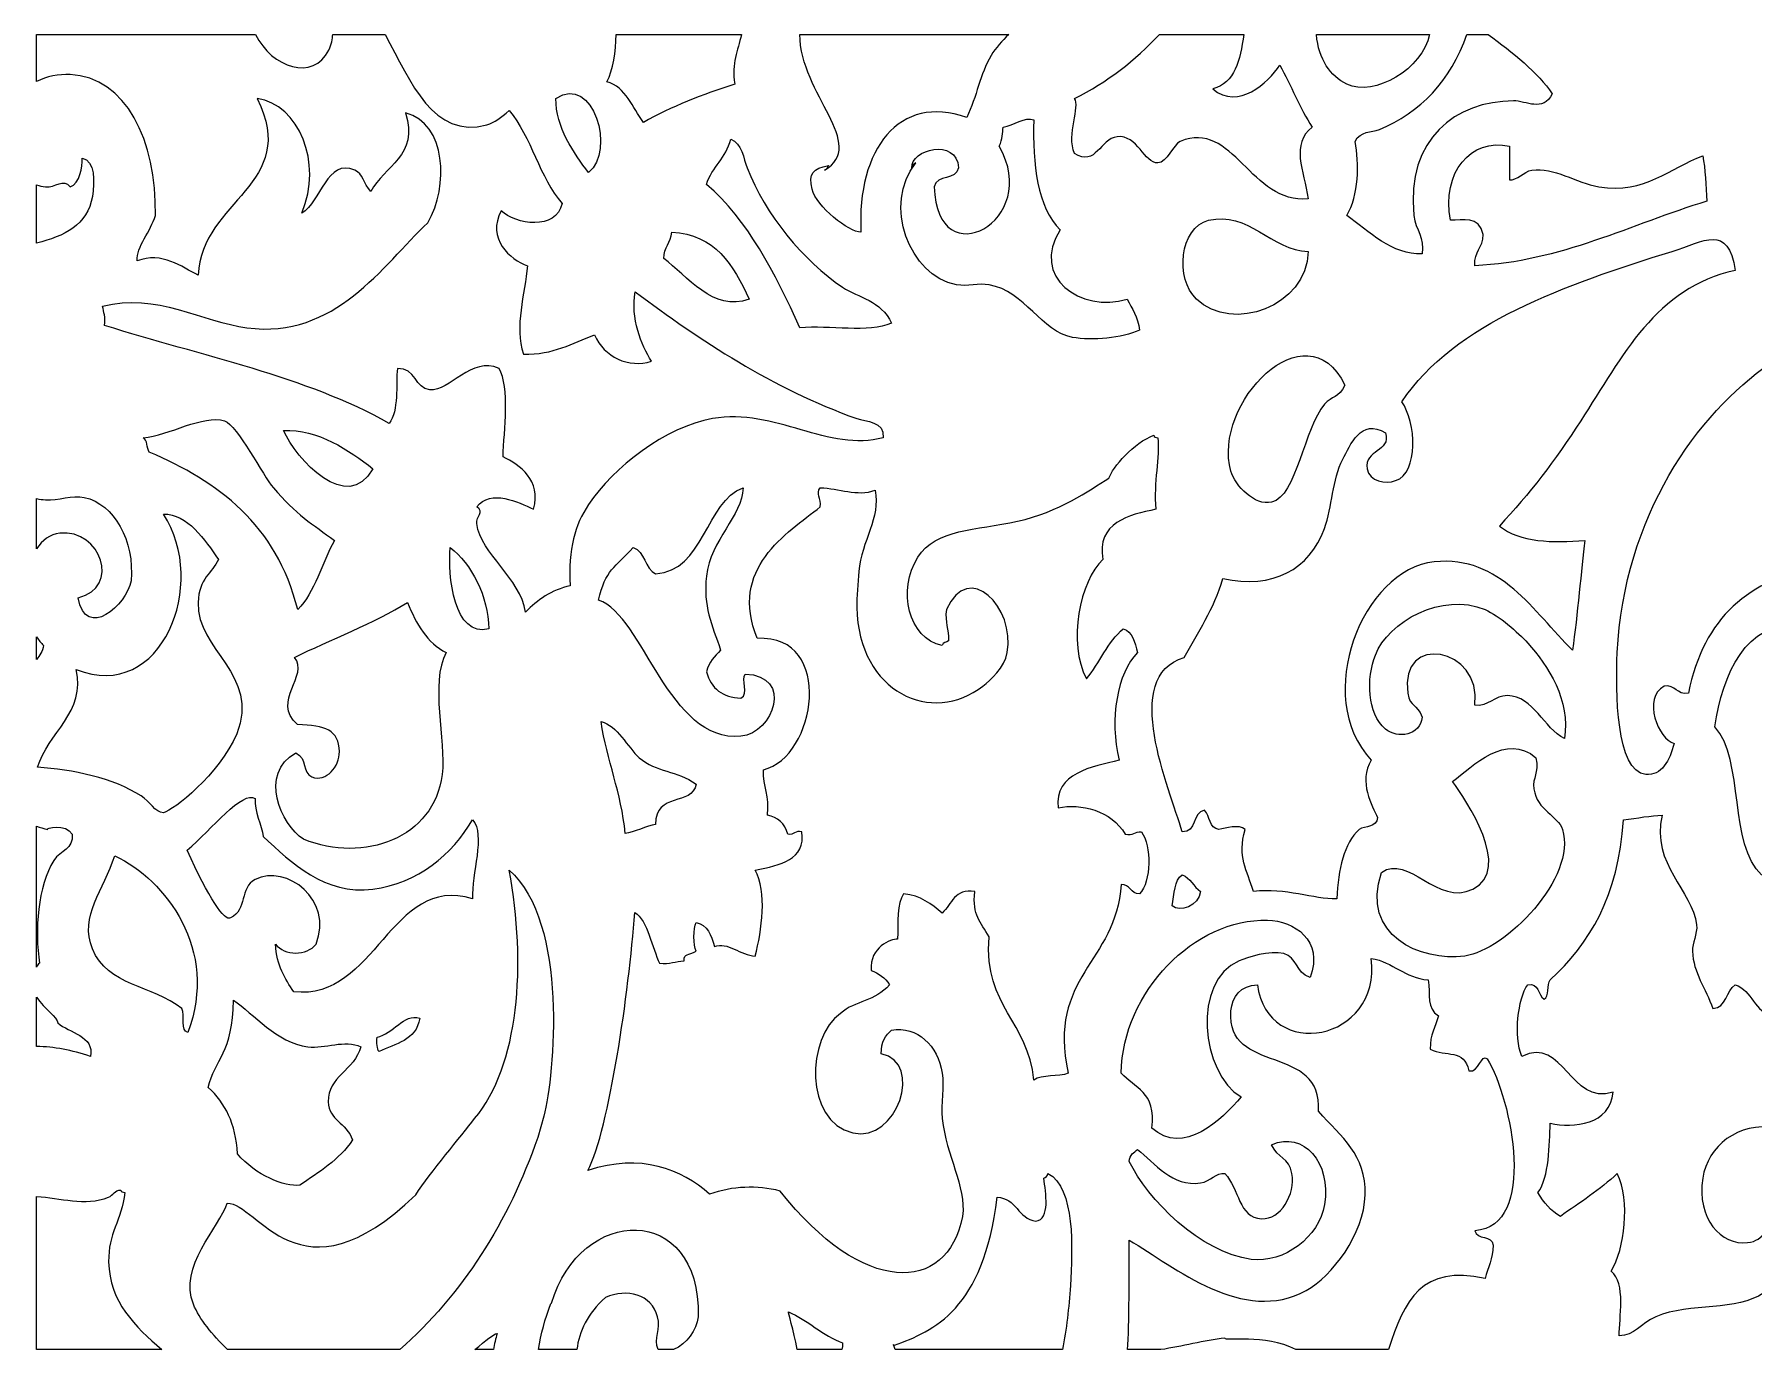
# Model space of a CAD drawing. Header units: millimetres. Extents: x -1202 to 1200, y -590 to 590.
# Drawn here: x -1202 to 340, y -590 to 590 of the extents above; entities that cross this region are included whole.
import ezdxf

# ---------------------------------------------------------------- set-up
doc = ezdxf.new("R2010")
doc.units = ezdxf.units.MM
doc.header["$MEASUREMENT"] = 0
doc.layers.add('Layer 1', color=7, linetype='Continuous')

msp = doc.modelspace()

# ---------------------------------------------------------------- linework, layer by layer
at = {"layer": 'Layer 1', "color": 250, "lineweight": 20}
for points, knots in [([(-1200.05, 547.7223), (-1190.9583, 552.2865), (-1180.4163, 554.3542), (-1170.0551, 553.9011), (-1120.0142, 551.7172), (-1092.2815, 494.8402), (-1093.4465, 427.4576), (-1097.4839, 413.3517), (-1110.7056, 399.5395), (-1109.862, 386.7417), (-1087.4169, 395.3184), (-1069.8742, 381.3351), (-1055.1409, 373.8812), (-1051.8164, 441.9158), (-963.4303, 454.8289), (-1002.2443, 532.47), (-964.7797, 527.043), (-942.9723, 475.1677), (-962.1152, 429.603), (-945.0475, 439.5931), (-939.4039, 479.169), (-914.6898, 468.1775), (-906.9521, 464.7351), (-907.1675, 456.7892), (-900.0987, 448.8887), (-888.4797, 472.1232), (-856.7596, 480.707), (-869.0894, 519.6135), (-832.361, 510.1711), (-829.9946, 453.612), (-849.0246, 421.0293), (-890.0283, 382.1725), (-931.8576, 316.2853), (-1011.365, 326.7361), (-1050.5056, 331.8775), (-1093.2345, 358.8053), (-1140.8702, 346.0218), (-1139.7673, 340.8906), (-1138.2488, 336.2443), (-1139.0469, 328.8775), (-1052.3282, 301.4646), (-958.0271, 282.9605), (-883.6824, 241.0125), (-875.0131, 252.3067), (-877.7821, 275.7749), (-876.3851, 290.3031), (-859.5939, 290.8437), (-860.616, 272.133), (-847.202, 271.0133), (-829.6844, 269.5523), (-809.9434, 301.4402), (-785.1837, 290.3031), (-775.0727, 273.03), (-780.8447, 235.0865), (-781.5358, 211.0076), (-766.519, 203.4809), (-746.9823, 190.4007), (-754.1753, 163.8594), (-768.0978, 170.8011), (-792.3517, 182.1054), (-805.2477, 166.0049), (-797.5333, 161.3131), (-806.2147, 157.7167), (-805.2477, 151.002), (-801.2475, 123.2023), (-766.1027, 102.727), (-761.4717, 71.7076), (-750.705, 82.6323), (-738.1159, 91.4155), (-721.3419, 95.2801), (-723.1653, 128.4308), (-717.0582, 149.8963), (-704.9265, 168.1462), (-682.7804, 201.4639), (-635.4428, 237.9953), (-593.66, 245.2963), (-537.8137, 255.0556), (-488.8697, 214.4055), (-440.4411, 228.152), (-438.9925, 243.0081), (-456.5456, 242.5889), (-464.1548, 245.2963), (-540.236, 272.3943), (-604.7973, 315.7102), (-662.974, 358.8823), (-667.3972, 335.5952), (-657.6156, 311.0537), (-648.3811, 296.7313), (-668.8286, 290.1076), (-691.023, 300.6171), (-699.4543, 320.3039), (-719.5623, 313.2124), (-736.3776, 302.2533), (-763.2962, 303.1595), (-771.6964, 327.622), (-761.9121, 357.4375), (-759.6475, 382.4549), (-775.3459, 387.6834), (-796.2779, 406.8708), (-783.3602, 431.7444), (-770.5848, 419.3972), (-733.6926, 413.5785), (-728.6391, 438.1736), (-748.6404, 461.1073), (-756.402, 498.4233), (-776.0629, 521.7549), (-783.6816, 515.3085), (-789.0952, 510.813), (-796.1278, 508.8974), (-844.4023, 495.7354), (-863.8308, 546.7499), (-887.4155, 589.9734), (-887.4155, 589.9734), (-934.4342, 589.9734), (-934.4342, 589.9734), (-934.392, 585.7684), (-935.4464, 581.0829), (-937.9535, 575.8608), (-951.5328, 547.5762), (-989.1104, 560.0554), (-1003.6714, 589.9734), (-1003.6714, 589.9734), (-1200.05, 589.9734), (-1200.05, 589.9734), (-1200.05, 589.9734), (-1200.05, 547.7223), (-1200.05, 547.7223)], [0, 0, 0, 0, 0.023809524, 0.023809524, 0.023809524, 0.047619048, 0.047619048, 0.047619048, 0.071428571, 0.071428571, 0.071428571, 0.095238095, 0.095238095, 0.095238095, 0.119047619, 0.119047619, 0.119047619, 0.142857143, 0.142857143, 0.142857143, 0.166666667, 0.166666667, 0.166666667, 0.19047619, 0.19047619, 0.19047619, 0.214285714, 0.214285714, 0.214285714, 0.238095238, 0.238095238, 0.238095238, 0.261904762, 0.261904762, 0.261904762, 0.285714286, 0.285714286, 0.285714286, 0.30952381, 0.30952381, 0.30952381, 0.333333333, 0.333333333, 0.333333333, 0.357142857, 0.357142857, 0.357142857, 0.380952381, 0.380952381, 0.380952381, 0.404761905, 0.404761905, 0.404761905, 0.428571429, 0.428571429, 0.428571429, 0.452380952, 0.452380952, 0.452380952, 0.476190476, 0.476190476, 0.476190476, 0.5, 0.5, 0.5, 0.523809524, 0.523809524, 0.523809524, 0.547619048, 0.547619048, 0.547619048, 0.571428571, 0.571428571, 0.571428571, 0.595238095, 0.595238095, 0.595238095, 0.619047619, 0.619047619, 0.619047619, 0.642857143, 0.642857143, 0.642857143, 0.666666667, 0.666666667, 0.666666667, 0.69047619, 0.69047619, 0.69047619, 0.714285714, 0.714285714, 0.714285714, 0.738095238, 0.738095238, 0.738095238, 0.761904762, 0.761904762, 0.761904762, 0.785714286, 0.785714286, 0.785714286, 0.80952381, 0.80952381, 0.80952381, 0.833333333, 0.833333333, 0.833333333, 0.857142857, 0.857142857, 0.857142857, 0.880952381, 0.880952381, 0.880952381, 0.904761905, 0.904761905, 0.904761905, 0.928571429, 0.928571429, 0.928571429, 0.952380952, 0.952380952, 0.952380952, 0.976190476, 0.976190476, 0.976190476, 1, 1, 1, 1]), ([(-680.186, 589.9734), (-680.5154, 574.3173), (-682.7108, 558.0846), (-688.51, 547.4729), (-671.3441, 542.6383), (-665.5317, 524.4653), (-655.6784, 511.0398), (-630.6333, 525.1903), (-602.7266, 535.9792), (-573.5969, 545.3275), (-576.872, 564.7804), (-571.1135, 574.8677), (-567.6199, 589.9734), (-567.6199, 589.9734), (-680.186, 589.9734), (-680.186, 589.9734)], [0, 0, 0, 0, 0.2, 0.2, 0.2, 0.4, 0.4, 0.4, 0.6, 0.6, 0.6, 0.8, 0.8, 0.8, 1, 1, 1, 1]), ([(-489.6909, 472.4643), (-503.186, 469.2204), (-507.6774, 465.6311), (-504.2821, 451.0342), (-500.7068, 435.6586), (-470.998, 412.3444), (-460.5062, 412.4587), (-464.3134, 486.5115), (-426.1, 537.2246), (-365.6553, 515.3267), (-356.4536, 534.7754), (-353.5788, 554.1381), (-343.7678, 571.0455), (-339.5609, 578.2953), (-333.5858, 583.981), (-327.9482, 589.9734), (-327.9482, 589.9734), (-515.3422, 589.9734), (-515.3422, 589.9734), (-514.9871, 536.0964), (-453.7286, 490.8666), (-493.3379, 468.1775), (-491.293, 468.631), (-490.4984, 470.5568), (-489.6909, 472.4643)], [0, 0, 0, 0, 0.125, 0.125, 0.125, 0.25, 0.25, 0.25, 0.375, 0.375, 0.375, 0.5, 0.5, 0.5, 0.625, 0.625, 0.625, 0.75, 0.75, 0.75, 0.875, 0.875, 0.875, 1, 1, 1, 1]), ([(-268.9826, 483.1804), (-249.476, 470.7866), (-245.9515, 496.5462), (-230.677, 498.1824), (-212.8035, 500.0938), (-205.7553, 474.062), (-194.1967, 474.6067), (-186.0549, 474.9894), (-180.2983, 491.2519), (-174.1316, 493.8955), (-126.6889, 514.2413), (-110.5536, 437.0712), (-59.2183, 442.4605), (-63.3953, 468.0418), (-75.2288, 491.5617), (-55.5697, 506.753), (-66.8775, 523.4711), (-74.6187, 544.3787), (-84.7545, 562.4748), (-95.4524, 546.4087), (-121.6209, 521.7376), (-144.9485, 541.0437), (-124.6037, 546.8348), (-120.4546, 566.1097), (-117.0223, 589.9734), (-117.0223, 589.9734), (-192.6727, 589.9734), (-192.6727, 589.9734), (-214.5821, 566.6613), (-239.563, 546.958), (-268.9826, 532.47), (-263.4131, 525.5183), (-276.2928, 500.1284), (-268.9826, 483.1804)], [0, 0, 0, 0, 0.090909091, 0.090909091, 0.090909091, 0.181818182, 0.181818182, 0.181818182, 0.272727273, 0.272727273, 0.272727273, 0.363636364, 0.363636364, 0.363636364, 0.454545455, 0.454545455, 0.454545455, 0.545454545, 0.545454545, 0.545454545, 0.636363636, 0.636363636, 0.636363636, 0.727272727, 0.727272727, 0.727272727, 0.818181818, 0.818181818, 0.818181818, 0.909090909, 0.909090909, 0.909090909, 1, 1, 1, 1]), ([(-51.8996, 589.9734), (-49.8198, 567.1946), (-39.3799, 552.5284), (-24.5623, 545.3275), (-0.0773, 533.4293), (43.7814, 559.165), (49.4678, 589.9734), (49.4678, 589.9734), (-51.8996, 589.9734), (-51.8996, 589.9734)], [0, 0, 0, 0, 0.333333333, 0.333333333, 0.333333333, 0.666666667, 0.666666667, 0.666666667, 1, 1, 1, 1]), ([(-24.5623, 427.4576), (-5.2927, 413.4286), (16.5535, 391.795), (42.9255, 393.1699), (45.553, 407.7294), (37.0441, 414.0118), (35.6308, 427.4576), (28.393, 496.3335), (73.1237, 530.1262), (125.007, 530.3286), (135.7565, 530.3701), (151.5127, 519.8504), (159.6648, 536.7568), (147.0578, 555.3776), (124.0901, 573.9114), (102.1364, 589.9734), (102.1364, 589.9734), (83.1999, 589.9734), (83.1999, 589.9734), (68.4864, 548.05), (41.2655, 520.0045), (4.6216, 504.6106), (-2.5421, 501.6005), (-12.2892, 503.91), (-17.2659, 493.8955), (-13.2579, 474.3587), (-13.7439, 445.5476), (-24.5623, 427.4576)], [0, 0, 0, 0, 0.111111111, 0.111111111, 0.111111111, 0.222222222, 0.222222222, 0.222222222, 0.333333333, 0.333333333, 0.333333333, 0.444444444, 0.444444444, 0.444444444, 0.555555556, 0.555555556, 0.555555556, 0.666666667, 0.666666667, 0.666666667, 0.777777778, 0.777777778, 0.777777778, 0.888888889, 0.888888889, 0.888888889, 1, 1, 1, 1]), ([(-734.1113, 532.47), (-734.7465, 506.7104), (-717.6561, 483.232), (-704.9265, 466.0361), (-680.3485, 485.3805), (-700.5816, 554.7172), (-734.1113, 532.47)], [0, 0, 0, 0, 0.5, 0.5, 0.5, 1, 1, 1, 1]), ([(-414.905, 470.3199), (-414.519, 472.7265), (-412.8808, 473.6581), (-411.2564, 474.6067), (-441.2296, 437.6958), (-417.2775, 373.0156), (-374.776, 365.3106), (-364.7841, 363.4972), (-354.9144, 366.9599), (-345.592, 365.3106), (-313.3807, 359.6043), (-298.1838, 322.9828), (-270.8069, 318.1624), (-252.8006, 314.9914), (-226.2631, 317.2066), (-210.6129, 324.5907), (-211.8753, 336.6806), (-217.3578, 343.8136), (-221.5571, 352.4501), (-263.6966, 339.6382), (-308.6695, 372.6561), (-281.751, 414.6011), (-302.1082, 434.2453), (-306.6358, 474.0518), (-305.463, 513.1812), (-313.0541, 517.0004), (-323.663, 508.0116), (-332.8234, 506.753), (-333.7765, 501.4121), (-333.0286, 496.2394), (-336.4721, 489.6086), (-297.56, 422.4904), (-392.5824, 371.5575), (-394.8402, 453.1756), (-392.5306, 464.7492), (-375.1568, 458.6238), (-372.9526, 470.3199), (-374.7018, 497.6275), (-416.2631, 486.4619), (-414.905, 470.3199)], [0, 0, 0, 0, 0.076923077, 0.076923077, 0.076923077, 0.153846154, 0.153846154, 0.153846154, 0.230769231, 0.230769231, 0.230769231, 0.307692308, 0.307692308, 0.307692308, 0.384615385, 0.384615385, 0.384615385, 0.461538462, 0.461538462, 0.461538462, 0.538461538, 0.538461538, 0.538461538, 0.615384615, 0.615384615, 0.615384615, 0.692307692, 0.692307692, 0.692307692, 0.769230769, 0.769230769, 0.769230769, 0.846153846, 0.846153846, 0.846153846, 0.923076923, 0.923076923, 0.923076923, 1, 1, 1, 1]), ([(-599.133, 455.321), (-561.8357, 423.4147), (-537.6516, 376.1097), (-515.2272, 326.7361), (-488.7776, 329.2329), (-453.6269, 321.5107), (-433.1457, 331.0189), (-442.4137, 351.1004), (-462.9267, 353.7582), (-476.9216, 363.1652), (-512.0242, 386.766), (-546.5527, 428.3162), (-562.6518, 470.3199), (-565.6997, 478.2719), (-567.3665, 492.2978), (-577.2438, 496.0369), (-581.4474, 478.8309), (-593.9825, 471.4113), (-599.133, 455.321)], [0, 0, 0, 0, 0.166666667, 0.166666667, 0.166666667, 0.333333333, 0.333333333, 0.333333333, 0.5, 0.5, 0.5, 0.666666667, 0.666666667, 0.666666667, 0.833333333, 0.833333333, 0.833333333, 1, 1, 1, 1]), ([(68.4634, 423.1748), (78.9725, 423.0767), (94.3357, 427.6945), (97.6466, 410.3142), (97.8361, 397.9489), (89.2565, 395.8834), (90.3519, 382.4549), (166.0711, 385.6604), (231.2072, 419.8255), (298.2899, 440.3181), (297.3042, 454.1628), (297.3162, 469.1758), (294.6447, 481.0349), (265.6125, 470.3887), (242.9011, 446.3738), (201.6174, 453.1756), (180.758, 456.615), (161.1074, 471.3698), (141.4243, 468.1775), (134.1002, 466.9919), (127.9732, 458.4071), (121.3611, 459.6038), (121.3611, 469.6081), (121.3611, 479.6084), (121.3611, 489.6086), (86.5343, 497.3591), (60.251, 465.9449), (68.4634, 423.1748)], [0, 0, 0, 0, 0.111111111, 0.111111111, 0.111111111, 0.222222222, 0.222222222, 0.222222222, 0.333333333, 0.333333333, 0.333333333, 0.444444444, 0.444444444, 0.444444444, 0.555555556, 0.555555556, 0.555555556, 0.666666667, 0.666666667, 0.666666667, 0.777777778, 0.777777778, 0.777777778, 0.888888889, 0.888888889, 0.888888889, 1, 1, 1, 1]), ([(-1200.05, 402.7843), (-1175.3184, 408.781), (-1154.5346, 418.7365), (-1149.9902, 444.6049), (-1147.7178, 457.5424), (-1147.7548, 477.0095), (-1159.11, 478.8936), (-1159.3824, 471.2262), (-1160.6319, 456.0815), (-1170.0551, 453.1756), (-1175.9744, 461.3625), (-1183.1804, 452.1914), (-1191.9435, 453.1756), (-1194.8105, 453.4977), (-1197.512, 454.1506), (-1200.05, 455.081), (-1200.05, 455.081), (-1200.05, 402.7843), (-1200.05, 402.7843)], [0, 0, 0, 0, 0.166666667, 0.166666667, 0.166666667, 0.333333333, 0.333333333, 0.333333333, 0.5, 0.5, 0.5, 0.666666667, 0.666666667, 0.666666667, 0.833333333, 0.833333333, 0.833333333, 1, 1, 1, 1]), ([(132.3044, -326.9048), (170.7202, -308.6375), (175.1652, -371.5074), (214.3859, -359.051), (211.5421, -388.2378), (179.0034, -391.7226), (157.8423, -386.9104), (157.0615, -406.1546), (157.1917, -435.0214), (146.8964, -449.0594), (151.8712, -458.2183), (158.5368, -465.3877), (166.9622, -470.4906), (184.3298, -458.0361), (202.6497, -446.7004), (218.0345, -431.9161), (229.9603, -456.9639), (224.6251, -499.4657), (212.5633, -519.7821), (226.1901, -530.4193), (219.5011, -561.8264), (219.8572, -577.6444), (233.3659, -577.7892), (238.757, -566.3745), (252.6898, -560.5011), (283.4223, -547.5474), (325.9624, -555.947), (349.3659, -539.0699), (364.0698, -528.4642), (384.57, -492.5545), (363.957, -468.3492), (352.1381, -478.6907), (350.9273, -492.4027), (334.7713, -494.0652), (311.3972, -496.4698), (289.0874, -472.8892), (294.6447, -436.2029), (298.9845, -407.5306), (326.5743, -385.2974), (360.3083, -391.1972), (393.1676, -396.9441), (416.5287, -441.7361), (420.5014, -485.4925), (424.3638, -528.0339), (407.7889, -526.3997), (402.2609, -560.5011), (429.4516, -558.5855), (449.0874, -565.1969), (469.7504, -575.503), (467.2539, -517.6792), (526.0424, -506.6311), (529.9434, -459.7755), (531.6144, -439.7132), (521.9664, -428.5293), (520.8228, -414.7718), (548.9735, -420.0094), (564.4461, -446.5657), (560.9527, -479.0642), (558.2002, -504.6698), (533.4845, -518.9408), (531.7686, -541.2133), (563.2587, -536.7118), (583.0996, -500.134), (612.025, -485.4925), (616.0296, -490.074), (614.8447, -500.7516), (622.9709, -500.4954), (635.5732, -478.5215), (662.6485, -461.7134), (652.1541, -425.4868), (663.9342, -430.8541), (670.5137, -439.3578), (674.0433, -449.0594), (692.1907, -498.9419), (654.6104, -555.2647), (612.09, -590.0266), (612.09, -590.0266), (758.9107, -590.0266), (758.9107, -590.0266), (760.0636, -581.9713), (761.1922, -574.1408), (761.5961, -566.9293), (748.0494, -558.7322), (726.822, -540.9673), (739.7068, -515.4953), (751.2318, -527.0062), (784.6048, -533.0213), (792.6052, -513.3519), (777.4764, -482.5523), (763.9625, -449.8532), (745.179, -423.3435), (669.9139, -477.7531), (638.1618, -317.3196), (586.4897, -296.9018), (566.5902, -293.7714), (545.666, -300.0376), (550.0093, -318.3331), (595.5063, -321.6885), (581.3269, -385.0099), (542.7121, -378.3387), (519.5998, -374.3445), (504.2186, -331.3677), (517.1741, -299.0443), (526.4903, -275.8059), (549.0889, -276.0783), (562.7752, -258.3254), (559.6463, -243.4298), (544.8673, -242.2199), (550.0093, -217.6074), (539.9182, -210.8877), (531.4929, -202.2168), (520.8228, -196.1764), (527.5978, -175.7607), (544.7724, -173.3368), (564.6013, -172.6028), (562.49, -150.7413), (563.7577, -117.0075), (568.2499, -91.166), (585.5935, -107.9337), (612.785, -113.1307), (622.9709, -138.3131), (637.3277, -133.0371), (637.7706, -111.4115), (653.9766, -108.3103), (664.2014, -118.4443), (660.1373, -145.362), (675.866, -149.0283), (688.2165, -111.8956), (692.4883, -69.9615), (703.2265, -35.4452), (738.4306, 77.6893), (807.6686, 156.7995), (871.0382, 236.7256), (806.2114, 261.9971), (772.293, 323.5863), (706.8751, 348.1663), (725.9877, 402.6154), (648.0453, 461.1631), (644.8568, 391.0285), (673.8674, 377.6304), (657.9192, 357.1794), (648.5054, 335.3057), (667.8414, 311.3049), (689.2109, 302.2807), (706.8751, 277.4425), (777.0576, 178.7601), (712.442, -48.0738), (606.5528, -35.4452), (591.3559, -33.6338), (573.1722, -14.9212), (562.7752, -16.1585), (551.7759, -17.4666), (545.4041, -39.2996), (533.5923, -44.0179), (476.8494, -66.6782), (459.7661, 5.4722), (429.6213, 33.1331), (417.3155, 44.4233), (397.5435, 56.6703), (380.3715, 58.8501), (334.0551, 64.7316), (312.3323, 15.5908), (305.5872, -31.1583), (332.1705, -60.6468), (318.1007, -137.898), (347.5398, -164.0302), (369.791, -171.2177), (391.3089, -154.4682), (384.0202, -127.5971), (374.8736, -119.5083), (373.3534, -135.6098), (362.1317, -131.884), (328.9104, -57.1852), (436.2593, -74.6413), (424.1501, -146.8868), (418.9718, -177.7786), (390.4179, -185.7802), (374.9003, -209.0359), (373.8076, -220.323), (388.4376, -213.1324), (387.6688, -224.0358), (385.6411, -237.3692), (371.1802, -236.0985), (363.957, -243.3255), (362.6626, -259.6639), (364.9609, -280.2243), (358.4858, -290.4717), (340.9785, -288.1804), (339.1205, -267.5046), (323.8279, -262.6123), (315.5896, -267.9339), (315.9904, -283.4056), (303.7647, -284.0434), (297.3283, -265.8481), (286.1601, -251.8901), (285.524, -232.6095), (285.2871, -225.4543), (290.0458, -216.8826), (289.1701, -209.0359), (285.6525, -177.4819), (248.2302, -155.5252), (258.1635, -110.4538), (248.6904, -110.886), (235.7882, -113.1328), (223.5058, -114.7407), (219.3763, -183.4656), (192.8353, -225.8602), (157.8423, -258.3254), (154.5375, -262.3045), (157.5363, -273.6818), (152.3675, -275.4717), (146.5128, -272.3493), (148.1131, -260.4688), (137.7756, -262.6123), (128.6143, -275.0334), (125.2621, -308.6953), (132.3044, -326.9048)], [0, 0, 0, 0, 0.013888889, 0.013888889, 0.013888889, 0.027777778, 0.027777778, 0.027777778, 0.041666667, 0.041666667, 0.041666667, 0.055555556, 0.055555556, 0.055555556, 0.069444444, 0.069444444, 0.069444444, 0.083333333, 0.083333333, 0.083333333, 0.097222222, 0.097222222, 0.097222222, 0.111111111, 0.111111111, 0.111111111, 0.125, 0.125, 0.125, 0.138888889, 0.138888889, 0.138888889, 0.152777778, 0.152777778, 0.152777778, 0.166666667, 0.166666667, 0.166666667, 0.180555556, 0.180555556, 0.180555556, 0.194444444, 0.194444444, 0.194444444, 0.208333333, 0.208333333, 0.208333333, 0.222222222, 0.222222222, 0.222222222, 0.236111111, 0.236111111, 0.236111111, 0.25, 0.25, 0.25, 0.263888889, 0.263888889, 0.263888889, 0.277777778, 0.277777778, 0.277777778, 0.291666667, 0.291666667, 0.291666667, 0.305555556, 0.305555556, 0.305555556, 0.319444444, 0.319444444, 0.319444444, 0.333333333, 0.333333333, 0.333333333, 0.347222222, 0.347222222, 0.347222222, 0.361111111, 0.361111111, 0.361111111, 0.375, 0.375, 0.375, 0.388888889, 0.388888889, 0.388888889, 0.402777778, 0.402777778, 0.402777778, 0.416666667, 0.416666667, 0.416666667, 0.430555556, 0.430555556, 0.430555556, 0.444444444, 0.444444444, 0.444444444, 0.458333333, 0.458333333, 0.458333333, 0.472222222, 0.472222222, 0.472222222, 0.486111111, 0.486111111, 0.486111111, 0.5, 0.5, 0.5, 0.513888889, 0.513888889, 0.513888889, 0.527777778, 0.527777778, 0.527777778, 0.541666667, 0.541666667, 0.541666667, 0.555555556, 0.555555556, 0.555555556, 0.569444444, 0.569444444, 0.569444444, 0.583333333, 0.583333333, 0.583333333, 0.597222222, 0.597222222, 0.597222222, 0.611111111, 0.611111111, 0.611111111, 0.625, 0.625, 0.625, 0.638888889, 0.638888889, 0.638888889, 0.652777778, 0.652777778, 0.652777778, 0.666666667, 0.666666667, 0.666666667, 0.680555556, 0.680555556, 0.680555556, 0.694444444, 0.694444444, 0.694444444, 0.708333333, 0.708333333, 0.708333333, 0.722222222, 0.722222222, 0.722222222, 0.736111111, 0.736111111, 0.736111111, 0.75, 0.75, 0.75, 0.763888889, 0.763888889, 0.763888889, 0.777777778, 0.777777778, 0.777777778, 0.791666667, 0.791666667, 0.791666667, 0.805555556, 0.805555556, 0.805555556, 0.819444444, 0.819444444, 0.819444444, 0.833333333, 0.833333333, 0.833333333, 0.847222222, 0.847222222, 0.847222222, 0.861111111, 0.861111111, 0.861111111, 0.875, 0.875, 0.875, 0.888888889, 0.888888889, 0.888888889, 0.902777778, 0.902777778, 0.902777778, 0.916666667, 0.916666667, 0.916666667, 0.930555556, 0.930555556, 0.930555556, 0.944444444, 0.944444444, 0.944444444, 0.958333333, 0.958333333, 0.958333333, 0.972222222, 0.972222222, 0.972222222, 0.986111111, 0.986111111, 0.986111111, 1, 1, 1, 1]), ([(-148.5954, 423.1748), (-174.8813, 416.5258), (-178.7334, 370.5461), (-159.5405, 352.4501), (-127.0543, 321.8245), (-60.8144, 345.5682), (-59.2183, 395.3115), (-91.9951, 395.9117), (-113.4818, 432.0513), (-148.5954, 423.1748)], [0, 0, 0, 0, 0.333333333, 0.333333333, 0.333333333, 0.666666667, 0.666666667, 0.666666667, 1, 1, 1, 1]), ([(-170.4847, 30.9876), (-227.8521, 13.9415), (-183.7832, -86.461), (-172.3091, -125.4557), (-159.0933, -126.6939), (-163.3521, -107.4032), (-152.2441, -106.1669), (-147.358, -111.1402), (-147.9742, -122.5803), (-139.4756, -123.3122), (-132.9427, -122.1348), (-121.627, -118.5201), (-115.7638, -123.3122), (-123.285, -148.2172), (-113.8369, -159.7787), (-108.4682, -179.033), (-79.4625, -175.2889), (-54.3305, -186.41), (-33.6821, -185.4614), (-32.1172, -158.7248), (-27.1648, -135.9703), (-13.6172, -123.3122), (-8.0245, -119.883), (2.3164, -122.0325), (2.7973, -112.5971), (-1.2425, -102.522), (-14.9435, -80.3841), (-2.6729, -61.1632), (-55.9825, -4.3124), (-10.5641, 110.0381), (53.8715, 116.7113), (113.5742, 122.8954), (142.7547, 71.7703), (177.9055, 37.4199), (182.2125, 68.3209), (185.8111, 110.6628), (188.8479, 136.0001), (160.1337, 133.6451), (130.7368, 133.9842), (112.2411, 148.8576), (139.2604, 177.8427), (162.2269, 207.5409), (185.2028, 243.1538), (222.7396, 301.3422), (252.7191, 362.8897), (323.8279, 378.1681), (317.7595, 420.6629), (295.672, 404.1746), (267.2842, 395.3115), (171.7328, 365.4919), (72.1026, 331.3156), (24.6849, 260.2982), (37.7835, 242.2295), (39.9266, 196.7732), (19.2136, 189.5775), (9.8947, 186.3406), (-4.3431, 188.5164), (-6.3217, 200.2925), (-9.2413, 217.6667), (15.2737, 215.0818), (10.0937, 232.4388), (-11.961, 245.9968), (-21.6531, 221.4898), (-28.2092, 208.8662), (-37.9177, 190.1769), (-37.4256, 166.3462), (-44.6265, 146.7151), (-58.1188, 109.9266), (-90.9367, 92.0361), (-135.8287, 101.7124), (-143.8722, 74.017), (-158.1849, 53.6845), (-170.4847, 30.9876)], [0, 0, 0, 0, 0.041666667, 0.041666667, 0.041666667, 0.083333333, 0.083333333, 0.083333333, 0.125, 0.125, 0.125, 0.166666667, 0.166666667, 0.166666667, 0.208333333, 0.208333333, 0.208333333, 0.25, 0.25, 0.25, 0.291666667, 0.291666667, 0.291666667, 0.333333333, 0.333333333, 0.333333333, 0.375, 0.375, 0.375, 0.416666667, 0.416666667, 0.416666667, 0.458333333, 0.458333333, 0.458333333, 0.5, 0.5, 0.5, 0.541666667, 0.541666667, 0.541666667, 0.583333333, 0.583333333, 0.583333333, 0.625, 0.625, 0.625, 0.666666667, 0.666666667, 0.666666667, 0.708333333, 0.708333333, 0.708333333, 0.75, 0.75, 0.75, 0.791666667, 0.791666667, 0.791666667, 0.833333333, 0.833333333, 0.833333333, 0.875, 0.875, 0.875, 0.916666667, 0.916666667, 0.916666667, 0.958333333, 0.958333333, 0.958333333, 1, 1, 1, 1]), ([(-637.4376, 388.8831), (-616.7481, 373.4863), (-592.8035, 340.4512), (-560.8275, 352.4501), (-574.9818, 382.9702), (-591.4972, 410.7152), (-630.1404, 412.4587), (-631.147, 402.9261), (-637.1007, 399.2043), (-637.4376, 388.8831)], [0, 0, 0, 0, 0.333333333, 0.333333333, 0.333333333, 0.666666667, 0.666666667, 0.666666667, 1, 1, 1, 1]), ([(-128.5314, 198.1512), (-124.6897, 184.8401), (-107.3134, 166.8037), (-92.0501, 170.2877), (-69.7085, 175.3947), (-62.8403, 236.8684), (-44.6265, 258.1568), (-37.7333, 266.21), (-32.1826, 263.1858), (-26.3867, 275.3001), (-61.203, 346.52), (-145.8233, 258.0444), (-128.5314, 198.1512)], [0, 0, 0, 0, 0.25, 0.25, 0.25, 0.5, 0.5, 0.5, 0.75, 0.75, 0.75, 1, 1, 1, 1]), ([(218.0345, 35.2745), (216.3395, 0.2639), (216.9685, -71.3882), (243.569, -74.0207), (257.9559, -75.4452), (264.9325, -61.4497), (269.1068, -46.1613), (254.9337, -42.6379), (240.1281, -5.5213), (259.987, 5.2737), (270.5443, 6.9615), (271.3156, -2.8454), (281.8755, -1.1565), (295.161, 66.8142), (336.986, 101.2517), (398.6122, 112.4275), (400.515, 138.2325), (384.1985, 142.6378), (374.9003, 155.2888), (376.7616, 170.2462), (389.1923, 172.7854), (400.4382, 176.72), (398.1226, 196.0856), (393.9096, 218.5912), (404.0868, 232.4388), (422.7187, 232.1837), (434.161, 223.4854), (446.0385, 215.2945), (454.6628, 223.0206), (452.5879, 243.3148), (471.5738, 238.867), (474.1626, 223.3346), (470.8576, 200.8788), (487.991, 202.4339), (496.0276, 238.1421), (477.0718, 277.7836), (451.5106, 288.1576), (440.4458, 281.3902), (438.4474, 271.8749), (427.7987, 266.7264), (399.4317, 253.0184), (372.9881, 277.8819), (354.8371, 294.5899), (290.0491, 249.8787), (223.9694, 157.8849), (218.0345, 35.2745)], [0, 0, 0, 0, 0.066666667, 0.066666667, 0.066666667, 0.133333333, 0.133333333, 0.133333333, 0.2, 0.2, 0.2, 0.266666667, 0.266666667, 0.266666667, 0.333333333, 0.333333333, 0.333333333, 0.4, 0.4, 0.4, 0.466666667, 0.466666667, 0.466666667, 0.533333333, 0.533333333, 0.533333333, 0.6, 0.6, 0.6, 0.666666667, 0.666666667, 0.666666667, 0.733333333, 0.733333333, 0.733333333, 0.8, 0.8, 0.8, 0.866666667, 0.866666667, 0.866666667, 0.933333333, 0.933333333, 0.933333333, 1, 1, 1, 1]), ([(-1098.9179, 215.2945), (-1037.2054, 188.5063), (-984.9843, 150.5626), (-965.7638, 73.849), (-950.5885, 89.5981), (-943.8841, 115.2949), (-932.9304, 136.0001), (-951.8802, 149.9135), (-967.6228, 159.6141), (-987.6513, 183.1482), (-996.4258, 193.4552), (-1020.3694, 239.6142), (-1031.4283, 243.1538), (-1050.8839, 249.3836), (-1081.0141, 229.9207), (-1104.389, 228.152), (-1100.4604, 226.3416), (-1101.447, 218.7521), (-1098.9179, 215.2945)], [0, 0, 0, 0, 0.166666667, 0.166666667, 0.166666667, 0.333333333, 0.333333333, 0.333333333, 0.5, 0.5, 0.5, 0.666666667, 0.666666667, 0.666666667, 0.833333333, 0.833333333, 0.833333333, 1, 1, 1, 1]), ([(-898.2742, 200.2925), (-919.5414, 216.7423), (-947.9507, 236.2163), (-978.5315, 234.5802), (-967.1478, 208.9118), (-921.2374, 158.4913), (-898.2742, 200.2925)], [0, 0, 0, 0, 0.5, 0.5, 0.5, 1, 1, 1, 1]), ([(-369.3039, -470.4906), (-366.0904, -442.8752), (-383.9777, -416.7846), (-387.5445, -382.6256), (-388.8716, -369.9129), (-385.821, -353.4054), (-387.5445, -341.9056), (-391.2182, -317.3946), (-410.0345, -299.4786), (-433.1457, -303.3312), (-438.1817, -308.1293), (-442.699, -313.537), (-442.2655, -324.7613), (-403.6282, -331.9409), (-428.207, -405.297), (-467.8017, -395.483), (-511.6295, -385.1963), (-509.5724, -309.8779), (-478.7458, -288.3282), (-465.7119, -276.5632), (-447.48, -278.0637), (-434.97, -262.6123), (-438.6945, -256.2731), (-444.6129, -252.5118), (-451.3854, -249.7537), (-452.7659, -228.9565), (-433.6739, -221.2717), (-427.6736, -221.8943), (-426.9342, -207.0453), (-428.5913, -189.3837), (-422.2006, -181.1745), (-406.8925, -182.4775), (-397.1814, -190.3545), (-387.5445, -198.3198), (-379.1398, -190.3354), (-376.1591, -175.9774), (-358.3596, -179.033), (-360.6976, -201.2307), (-353.0246, -205.7028), (-345.592, -219.751), (-350.0395, -283.5553), (-310.0071, -295.0967), (-305.463, -348.3359), (-298.0605, -342.746), (-283.2255, -345.8887), (-274.4538, -341.9056), (-293.7114, -254.566), (-231.7507, -243.7417), (-227.0301, -172.6028), (-218.8703, -172.3041), (-218.6065, -181.2787), (-210.6129, -181.1745), (-199.7437, -170.1961), (-200.01, -138.0378), (-208.7894, -125.4557), (-214.6622, -124.9829), (-216.5073, -129.2454), (-223.3815, -127.5971), (-235.7958, -106.5314), (-263.5949, -99.4066), (-283.5738, -104.0245), (-287.1706, -72.5222), (-252.9481, -67.24), (-228.8526, -61.1632), (-237.9778, -24.402), (-230.3272, 17.3495), (-212.4372, 35.2745), (-214.6416, 44.8324), (-217.0622, 54.131), (-225.2058, 56.7057), (-238.9636, 45.0096), (-246.6005, 26.1258), (-258.0375, 11.7019), (-275.6508, 43.9453), (-263.6905, 100.1279), (-243.4463, 118.8557), (-249.4579, 151.6824), (-219.9112, 159.2304), (-196.021, 163.8594), (-198.2494, 188.3148), (-192.0948, 210.5439), (-194.1967, 228.152), (-195.6124, 228.6328), (-197.7952, 228.2107), (-197.8453, 230.2973), (-215.2681, 223.861), (-235.0642, 201.3809), (-237.9734, 191.7189), (-256.208, 180.8712), (-282.4414, 161.4416), (-320.055, 153.1444), (-357.5237, 144.8775), (-393.4914, 146.4995), (-409.4338, 120.9981), (-427.9322, 91.4043), (-418.1322, 47.9224), (-387.5445, 41.7027), (-387.0679, 44.7169), (-383.5443, 44.1479), (-382.0733, 45.9896), (-381.6458, 56.4921), (-385.2867, 62.2166), (-383.8959, 73.849), (-363.8534, 119.0724), (-321.8095, 75.5408), (-329.1748, 35.2745), (-331.6049, 21.9918), (-344.1899, 10.659), (-351.064, 5.2737), (-396.2413, -30.1226), (-462.9043, -0.9774), (-464.1548, 75.9944), (-464.2971, 84.7919), (-463.175, 98.0948), (-462.3305, 108.1407), (-459.9719, 136.1742), (-442.7403, 155.945), (-447.7367, 181.0038), (-464.092, 175.0737), (-480.2799, 182.884), (-496.9866, 183.1482), (-501.4728, 177.9097), (-495.6388, 173.8557), (-496.9866, 166.0049), (-527.3934, 142.4253), (-579.1336, 110.4917), (-553.532, 48.135), (-483.2235, 51.4762), (-500.8731, -58.7828), (-548.0589, -69.7348), (-548.6768, -85.4618), (-542.1405, -92.785), (-544.412, -110.4538), (-535.1371, -112.4159), (-528.8212, -117.8519), (-526.1714, -127.5971), (-520.4148, -128.6471), (-519.7307, -123.7354), (-513.4029, -125.4557), (-510.3075, -150.4113), (-532.3837, -155.4949), (-555.3562, -159.7433), (-544.5248, -179.2193), (-549.4007, -213.912), (-555.3562, -236.8953), (-568.4548, -236.2058), (-580.3064, -223.8464), (-591.8366, -228.3227), (-594.6338, -218.0368), (-598.4125, -208.9053), (-608.2529, -206.8924), (-611.1044, -211.807), (-611.1044, -227.6928), (-608.2529, -232.6095), (-615.4373, -236.4366), (-619.1653, -234.1353), (-619.1971, -241.1821), (-626.9667, -241.339), (-631.9544, -244.7664), (-641.0847, -243.3255), (-647.8166, -230.5177), (-651.6557, -204.656), (-663.4341, -197.7781), (-668.639, -269.4667), (-686.2515, -391.7712), (-705.4737, -429.3728), (-658.4567, -413.5771), (-620.9921, -428.0313), (-596.3685, -450.5316), (-575.2462, -443.3298), (-554.1256, -442.4014), (-533.0059, -447.7482), (-458.8679, -542.0364), (-383.3668, -540.7597), (-369.3039, -470.4906)], [0, 0, 0, 0, 0.017241379, 0.017241379, 0.017241379, 0.034482759, 0.034482759, 0.034482759, 0.051724138, 0.051724138, 0.051724138, 0.068965517, 0.068965517, 0.068965517, 0.086206897, 0.086206897, 0.086206897, 0.103448276, 0.103448276, 0.103448276, 0.120689655, 0.120689655, 0.120689655, 0.137931034, 0.137931034, 0.137931034, 0.155172414, 0.155172414, 0.155172414, 0.172413793, 0.172413793, 0.172413793, 0.189655172, 0.189655172, 0.189655172, 0.206896552, 0.206896552, 0.206896552, 0.224137931, 0.224137931, 0.224137931, 0.24137931, 0.24137931, 0.24137931, 0.25862069, 0.25862069, 0.25862069, 0.275862069, 0.275862069, 0.275862069, 0.293103448, 0.293103448, 0.293103448, 0.310344828, 0.310344828, 0.310344828, 0.327586207, 0.327586207, 0.327586207, 0.344827586, 0.344827586, 0.344827586, 0.362068966, 0.362068966, 0.362068966, 0.379310345, 0.379310345, 0.379310345, 0.396551724, 0.396551724, 0.396551724, 0.413793103, 0.413793103, 0.413793103, 0.431034483, 0.431034483, 0.431034483, 0.448275862, 0.448275862, 0.448275862, 0.465517241, 0.465517241, 0.465517241, 0.482758621, 0.482758621, 0.482758621, 0.5, 0.5, 0.5, 0.517241379, 0.517241379, 0.517241379, 0.534482759, 0.534482759, 0.534482759, 0.551724138, 0.551724138, 0.551724138, 0.568965517, 0.568965517, 0.568965517, 0.586206897, 0.586206897, 0.586206897, 0.603448276, 0.603448276, 0.603448276, 0.620689655, 0.620689655, 0.620689655, 0.637931034, 0.637931034, 0.637931034, 0.655172414, 0.655172414, 0.655172414, 0.672413793, 0.672413793, 0.672413793, 0.689655172, 0.689655172, 0.689655172, 0.706896552, 0.706896552, 0.706896552, 0.724137931, 0.724137931, 0.724137931, 0.74137931, 0.74137931, 0.74137931, 0.75862069, 0.75862069, 0.75862069, 0.775862069, 0.775862069, 0.775862069, 0.793103448, 0.793103448, 0.793103448, 0.810344828, 0.810344828, 0.810344828, 0.827586207, 0.827586207, 0.827586207, 0.844827586, 0.844827586, 0.844827586, 0.862068966, 0.862068966, 0.862068966, 0.879310345, 0.879310345, 0.879310345, 0.896551724, 0.896551724, 0.896551724, 0.913793103, 0.913793103, 0.913793103, 0.931034483, 0.931034483, 0.931034483, 0.948275862, 0.948275862, 0.948275862, 0.965517241, 0.965517241, 0.965517241, 0.982758621, 0.982758621, 0.982758621, 1, 1, 1, 1]), ([(-1200.05, 128.3913), (-1195.0012, 136.1702), (-1188.0399, 141.4698), (-1179.175, 142.4283), (-1142.2965, 146.4155), (-1124.1524, 93.3301), (-1162.7587, 84.565), (-1155.7674, 45.3305), (-1119.2335, 78.2483), (-1115.3341, 99.567), (-1111.9449, 135.672), (-1130.5085, 168.7599), (-1157.2875, 174.5745), (-1168.0259, 176.9084), (-1180.6582, 171.7528), (-1191.9435, 172.4331), (-1194.7247, 172.6005), (-1197.4209, 172.966), (-1200.05, 173.4842), (-1200.05, 173.4842), (-1200.05, 128.3913), (-1200.05, 128.3913)], [0, 0, 0, 0, 0.142857143, 0.142857143, 0.142857143, 0.285714286, 0.285714286, 0.285714286, 0.428571429, 0.428571429, 0.428571429, 0.571428571, 0.571428571, 0.571428571, 0.714285714, 0.714285714, 0.714285714, 0.857142857, 0.857142857, 0.857142857, 1, 1, 1, 1]), ([(-695.8057, 82.4227), (-655.1441, 68.2297), (-633.0859, -45.7704), (-568.1239, -39.7321), (-539.0158, -37.0257), (-520.5156, 15.0158), (-564.4761, 15.9888), (-568.2066, 11.4781), (-560.5637, -1.761), (-568.1239, -5.4424), (-584.6659, -4.8764), (-595.113, 2.8489), (-599.133, 18.1301), (-596.7536, 26.7636), (-591.7358, 32.2989), (-586.3637, 37.4199), (-594.246, 60.389), (-602.2163, 77.2296), (-599.133, 103.8538), (-595.2974, 136.966), (-566.9148, 157.6509), (-566.2995, 183.1482), (-599.3649, 171.4146), (-601.6174, 108.092), (-644.7333, 105.9952), (-654.1566, 110.6415), (-654.3824, 126.0939), (-664.7982, 129.5718), (-680.9293, 111.8525), (-690.0157, 109.3759), (-695.8057, 82.4227)], [0, 0, 0, 0, 0.1, 0.1, 0.1, 0.2, 0.2, 0.2, 0.3, 0.3, 0.3, 0.4, 0.4, 0.4, 0.5, 0.5, 0.5, 0.6, 0.6, 0.6, 0.7, 0.7, 0.7, 0.8, 0.8, 0.8, 0.9, 0.9, 0.9, 1, 1, 1, 1]), ([(-1106.2133, -93.3094), (-1098.7265, -98.1856), (-1093.6939, -108.1109), (-1086.1493, -108.3103), (-1076.8458, -106.0748), (-1036.5652, -74.1442), (-1020.4849, -37.5885), (-999.2601, 15.7863), (-1056.5103, 37.4827), (-1055.1409, 80.2812), (-1054.4378, 102.2632), (-1042.4931, 106.4802), (-1036.9012, 118.8557), (-1048.7252, 136.4051), (-1064.9339, 160.2003), (-1086.1493, 159.5726), (-1045.5256, 97.537), (-1087.5445, -10.7902), (-1164.583, 20.2726), (-1155.5347, -17.7682), (-1190.1786, -37.0135), (-1199.2399, -67.5914), (-1168.1904, -69.4129), (-1130.7077, -77.3587), (-1106.2133, -93.3094)], [0, 0, 0, 0, 0.125, 0.125, 0.125, 0.25, 0.25, 0.25, 0.375, 0.375, 0.375, 0.5, 0.5, 0.5, 0.625, 0.625, 0.625, 0.75, 0.75, 0.75, 0.875, 0.875, 0.875, 1, 1, 1, 1]), ([(-794.3036, 56.7057), (-794.8189, 85.7122), (-809.8737, 115.3293), (-828.9613, 129.5718), (-831.3199, 105.0394), (-825.7316, 48.0996), (-794.3036, 56.7057)], [0, 0, 0, 0, 0.5, 0.5, 0.5, 1, 1, 1, 1]), ([(-960.5209, -132.1542), (-906.324, -153.8699), (-843.4136, -131.4303), (-836.2569, -74.0207), (-832.4246, -43.2747), (-847.5148, 8.0216), (-832.6082, 35.2745), (-849.6063, 43.8796), (-859.4241, 60.9186), (-867.2652, 80.2812), (-896.3233, 62.2722), (-937.4562, 46.3845), (-968.7386, 30.9876), (-954.7369, 14.623), (-990.1082, -7.8855), (-965.9939, -29.2872), (-941.0292, -29.8006), (-928.8138, -34.1655), (-928.3804, -53.526), (-928.0797, -66.9576), (-940.2751, -81.2042), (-952.9954, -76.164), (-962.4745, -72.4068), (-956.4079, -59.7457), (-967.5865, -54.7329), (-1000.8569, -73.1479), (-981.209, -118.7661), (-960.5209, -132.1542)], [0, 0, 0, 0, 0.111111111, 0.111111111, 0.111111111, 0.222222222, 0.222222222, 0.222222222, 0.333333333, 0.333333333, 0.333333333, 0.444444444, 0.444444444, 0.444444444, 0.555555556, 0.555555556, 0.555555556, 0.666666667, 0.666666667, 0.666666667, 0.777777778, 0.777777778, 0.777777778, 0.888888889, 0.888888889, 0.888888889, 1, 1, 1, 1]), ([(137.7756, 43.8482), (128.7713, 53.7057), (112.0309, 68.5264), (99.4726, 73.849), (60.5568, 90.3484), (12.4471, 62.6945), (0.9739, 33.1331), (-7.0818, 12.3713), (-6.5147, -19.4348), (10.0937, -33.3017), (20.7484, -42.1963), (41.5597, -39.2298), (42.9255, -22.5866), (38.2583, -9.555), (32.2079, -14.498), (30.1597, -1.1565), (21.7523, 53.5417), (96.809, 40.2175), (90.3519, -11.8716), (102.1233, -13.6647), (107.8471, -3.0783), (119.5358, -3.299), (143.1081, -3.7445), (152.2634, -32.8837), (170.6082, -41.8745), (176.2483, -7.6404), (155.9481, 23.9591), (137.7756, 43.8482)], [0, 0, 0, 0, 0.111111111, 0.111111111, 0.111111111, 0.222222222, 0.222222222, 0.222222222, 0.333333333, 0.333333333, 0.333333333, 0.444444444, 0.444444444, 0.444444444, 0.555555556, 0.555555556, 0.555555556, 0.666666667, 0.666666667, 0.666666667, 0.777777778, 0.777777778, 0.777777778, 0.888888889, 0.888888889, 0.888888889, 1, 1, 1, 1]), ([(-1200.05, 29.25), (-1197.1561, 32.4611), (-1194.843, 36.3546), (-1193.7679, 41.7027), (-1196.1184, 43.8785), (-1198.21, 46.4638), (-1200.05, 49.3614), (-1200.05, 49.3614), (-1200.05, 29.25), (-1200.05, 29.25)], [0, 0, 0, 0, 0.333333333, 0.333333333, 0.333333333, 0.666666667, 0.666666667, 0.666666667, 1, 1, 1, 1]), ([(-671.9887, -126.9329), (-664.6027, -126.3244), (-652.1185, -119.6338), (-644.7333, -119.0254), (-645.0918, -89.0701), (-611.9507, -103.1893), (-608.2529, -82.5944), (-625.5429, -70.553), (-644.4084, -71.9977), (-659.3253, -59.0197), (-669.755, -49.9459), (-679.3308, -29.6396), (-693.6461, -26.6032), (-688.4256, -61.1875), (-675.4995, -90.3398), (-671.9887, -126.9329)], [0, 0, 0, 0, 0.2, 0.2, 0.2, 0.4, 0.4, 0.4, 0.6, 0.6, 0.6, 0.8, 0.8, 0.8, 1, 1, 1, 1]), ([(81.2319, -236.8953), (117.4452, -231.9452), (182.2841, -166.6433), (168.7848, -123.3122), (164.9966, -111.1473), (145.913, -106.3026), (143.2477, -86.8791), (141.7724, -76.1185), (147.8847, -73.6329), (145.0728, -59.0197), (118.4103, -35.8714), (88.1105, -66.4635), (70.2861, -80.4509), (81.9593, -96.4107), (124.7425, -158.9779), (88.5267, -176.8897), (56.4722, -192.7451), (30.6284, -144.7747), (6.4451, -161.8867), (-12.559, -218.0298), (41.3227, -242.3505), (81.2319, -236.8953)], [0, 0, 0, 0, 0.142857143, 0.142857143, 0.142857143, 0.285714286, 0.285714286, 0.285714286, 0.428571429, 0.428571429, 0.428571429, 0.571428571, 0.571428571, 0.571428571, 0.714285714, 0.714285714, 0.714285714, 0.857142857, 0.857142857, 0.857142857, 1, 1, 1, 1]), ([(-1064.8459, -142.0593), (-1045.959, -184.548), (-1031.1714, -206.4105), (-1025.9563, -202.6056), (-1011.0635, -195.8473), (-1017.8454, -175.2433), (-1004.0677, -168.317), (-975.6438, -154.0288), (-933.438, -186.6874), (-949.3466, -226.1792), (-957.5713, -237.0694), (-977.7429, -236.8335), (-985.8271, -226.1792), (-984.6086, -245.4629), (-977.0873, -257.3423), (-969.4108, -269.0415), (-895.3763, -277.1131), (-882.98, -163.363), (-808.8964, -185.4614), (-810.1467, -163.6849), (-797.0094, -127.9686), (-808.8964, -114.7407), (-827.1189, -145.6061), (-858.01, -171.887), (-898.2742, -176.8897), (-941.6961, -182.2821), (-971.2981, -153.233), (-996.7714, -129.7404), (-997.7649, -118.8998), (-1005.038, -107.5631), (-1004.0677, -95.4509), (-1014.9637, -87.9848), (-1043.2161, -123.1563), (-1064.8459, -142.0593)], [0, 0, 0, 0, 0.090909091, 0.090909091, 0.090909091, 0.181818182, 0.181818182, 0.181818182, 0.272727273, 0.272727273, 0.272727273, 0.363636364, 0.363636364, 0.363636364, 0.454545455, 0.454545455, 0.454545455, 0.545454545, 0.545454545, 0.545454545, 0.636363636, 0.636363636, 0.636363636, 0.727272727, 0.727272727, 0.727272727, 0.818181818, 0.818181818, 0.818181818, 0.909090909, 0.909090909, 0.909090909, 1, 1, 1, 1]), ([(-1190.1192, -123.3122), (-1193.7196, -122.6405), (-1196.9581, -121.5074), (-1200.05, -120.2816), (-1200.05, -120.2816), (-1200.05, -246.8152), (-1200.05, -246.8152), (-1199.4887, -245.3612), (-1198.6644, -244.1322), (-1197.4155, -243.3255), (-1202.0389, -214.6187), (-1198.952, -173.4968), (-1184.648, -151.1716), (-1178.5847, -141.709), (-1166.5874, -141.1501), (-1168.2308, -127.5971), (-1173.2419, -117.4885), (-1193.3336, -122.7118), (-1190.1192, -123.3122)], [0, 0, 0, 0, 0.166666667, 0.166666667, 0.166666667, 0.333333333, 0.333333333, 0.333333333, 0.5, 0.5, 0.5, 0.666666667, 0.666666667, 0.666666667, 0.833333333, 0.833333333, 0.833333333, 1, 1, 1, 1]), ([(-1149.9902, -230.466), (-1136.5323, -263.8697), (-1096.3187, -262.995), (-1069.733, -284.0434), (-1066.6574, -289.7174), (-1071.222, -304.3669), (-1064.2617, -305.4746), (-1036.4289, -231.0036), (-1084.1199, -168.7745), (-1129.927, -146.8868), (-1139.8414, -177.4789), (-1161.822, -201.0981), (-1149.9902, -230.466)], [0, 0, 0, 0, 0.25, 0.25, 0.25, 0.5, 0.5, 0.5, 0.75, 0.75, 0.75, 1, 1, 1, 1]), ([(-807.072, -382.6256), (-819.3037, -398.8556), (-846.8322, -430.7214), (-859.9687, -451.2029), (-964.5497, -552.1623), (-1001.4394, -457.6979), (-1029.129, -458.7448), (-1035.6257, -479.8013), (-1073.5152, -516.3518), (-1059.3634, -549.2858), (-1053.7984, -563.0369), (-1042.5978, -576.3006), (-1028.7029, -590.0266), (-1028.7029, -590.0266), (-874.3209, -590.0266), (-874.3209, -590.0266), (-818.1831, -540.7583), (-776.5177, -475.1973), (-750.5267, -399.7698), (-750.5267, -399.7698), (-745.0555, -380.4821), (-745.0555, -380.4821), (-735.3694, -343.5944), (-722.5319, -207.3076), (-776.0629, -159.7433), (-760.3152, -244.339), (-767.2929, -335.7669), (-807.072, -382.6256)], [0, 0, 0, 0, 0.111111111, 0.111111111, 0.111111111, 0.222222222, 0.222222222, 0.222222222, 0.333333333, 0.333333333, 0.333333333, 0.444444444, 0.444444444, 0.444444444, 0.555555556, 0.555555556, 0.555555556, 0.666666667, 0.666666667, 0.666666667, 0.777777778, 0.777777778, 0.777777778, 0.888888889, 0.888888889, 0.888888889, 1, 1, 1, 1]), ([(-155.8919, -179.033), (-162.055, -174.8433), (-164.8721, -166.7233), (-172.3091, -164.0302), (-179.2771, -168.7027), (-179.4607, -181.3434), (-181.4289, -191.8896), (-174.6142, -198.0373), (-157.3491, -191.9959), (-155.8919, -179.033)], [0, 0, 0, 0, 0.333333333, 0.333333333, 0.333333333, 0.666666667, 0.666666667, 0.666666667, 1, 1, 1, 1]), ([(-95.6989, -204.749), (-161.1529, -203.1341), (-225.7789, -268.8927), (-227.0301, -341.9056), (-215.5214, -355.5316), (-194.9903, -358.5559), (-199.6695, -391.1972), (-171.2655, -417.0894), (-136.4207, -383.5448), (-119.4107, -363.3367), (-155.4421, -341.7782), (-163.8673, -259.0291), (-121.2349, -241.1821), (-114.1411, -238.2116), (-93.5969, -231.5129), (-81.1076, -234.7518), (-68.6235, -237.9898), (-71.4974, -251.5134), (-57.3941, -256.1819), (-45.3099, -222.4755), (-71.8429, -205.3383), (-95.6989, -204.749)], [0, 0, 0, 0, 0.142857143, 0.142857143, 0.142857143, 0.285714286, 0.285714286, 0.285714286, 0.428571429, 0.428571429, 0.428571429, 0.571428571, 0.571428571, 0.571428571, 0.714285714, 0.714285714, 0.714285714, 0.857142857, 0.857142857, 0.857142857, 1, 1, 1, 1]), ([(-128.5314, -286.1868), (-133.1892, -344.2374), (-45.464, -315.3523), (-50.0985, -376.1953), (-28.9942, -399.5582), (-7.4316, -415.1433), (-8.1459, -451.2029), (-8.8422, -486.428), (-38.0479, -524.2198), (-61.0427, -536.9264), (-117.3985, -568.0694), (-178.9755, -515.9894), (-219.7328, -491.9218), (-220.2136, -520.7606), (-219.3538, -568.0115), (-221.5105, -590.0266), (-221.5105, -590.0266), (-191.4163, -590.0266), (-191.4163, -590.0266), (-172.7791, -587.2697), (-152.3689, -581.5932), (-134.0044, -579.7877), (-133.9564, -583.2256), (-98.7736, -575.5118), (-70.2692, -590.0266), (-70.2692, -590.0266), (12.8355, -590.0266), (12.8355, -590.0266), (26.4133, -545.761), (43.115, -513.5524), (99.4726, -526.2114), (102.0846, -516.4238), (106.4191, -508.6561), (106.7664, -496.2086), (105.5135, -486.9666), (92.1451, -491.9562), (90.3519, -483.349), (146.4801, -479.8581), (123.6653, -365.3233), (101.2952, -329.0481), (95.8325, -324.167), (94.2082, -342.0697), (84.8806, -339.7643), (80.8166, -319.8072), (64.1909, -327.7269), (50.2228, -320.4745), (49.8756, -307.2059), (55.2959, -300.72), (57.5201, -290.4717), (46.924, -284.4049), (50.2797, -271.3368), (48.4002, -258.3254), (27.271, -256.7197), (17.0404, -242.307), (-2.6729, -239.0386), (6.4245, -314.3388), (-96.0598, -331.9975), (-104.8196, -262.6123), (-119.9157, -263.6571), (-127.48, -273.0731), (-128.5314, -286.1868)], [0, 0, 0, 0, 0.05, 0.05, 0.05, 0.1, 0.1, 0.1, 0.15, 0.15, 0.15, 0.2, 0.2, 0.2, 0.25, 0.25, 0.25, 0.3, 0.3, 0.3, 0.35, 0.35, 0.35, 0.4, 0.4, 0.4, 0.45, 0.45, 0.45, 0.5, 0.5, 0.5, 0.55, 0.55, 0.55, 0.6, 0.6, 0.6, 0.65, 0.65, 0.65, 0.7, 0.7, 0.7, 0.75, 0.75, 0.75, 0.8, 0.8, 0.8, 0.85, 0.85, 0.85, 0.9, 0.9, 0.9, 0.95, 0.95, 0.95, 1, 1, 1, 1]), ([(-1200.05, -318.0155), (-1184.6211, -318.2691), (-1168.3219, -321.354), (-1151.8146, -326.9048), (-1147.8694, -308.5172), (-1171.0082, -305.8127), (-1180.9994, -296.9018), (-1181.0138, -292.133), (-1193.0284, -284.4656), (-1200.05, -273.8159), (-1200.05, -273.8159), (-1200.05, -318.0155), (-1200.05, -318.0155)], [0, 0, 0, 0, 0.25, 0.25, 0.25, 0.5, 0.5, 0.5, 0.75, 0.75, 0.75, 1, 1, 1, 1]), ([(-1046.0935, -354.7641), (-1030.5941, -369.0796), (-1021.488, -386.8618), (-1019.8687, -414.2463), (-1003.4067, -433.9391), (-977.6991, -444.0324), (-963.9395, -442.6311), (-946.8217, -430.5958), (-928.5752, -419.8889), (-916.5141, -401.9133), (-922.5412, -385.9151), (-937.8441, -384.4967), (-938.4033, -367.6236), (-939.1411, -345.3188), (-914.5846, -339.3491), (-909.2185, -318.3331), (-923.2926, -311.5282), (-941.5427, -320.2568), (-956.6439, -318.3331), (-984.8714, -314.7357), (-1005.1259, -288.9418), (-1023.4804, -276.5207), (-1023.5545, -323.2365), (-1040.4602, -329.9522), (-1046.0935, -354.7641)], [0, 0, 0, 0, 0.125, 0.125, 0.125, 0.25, 0.25, 0.25, 0.375, 0.375, 0.375, 0.5, 0.5, 0.5, 0.625, 0.625, 0.625, 0.75, 0.75, 0.75, 0.875, 0.875, 0.875, 1, 1, 1, 1]), ([(-892.8022, -322.6179), (-878.4808, -315.1549), (-859.4327, -313.2474), (-856.3219, -292.615), (-870.6682, -288.2573), (-880.3293, -307.0075), (-894.6257, -309.7593), (-894.8662, -315.0435), (-894.9014, -320.0856), (-892.8022, -322.6179)], [0, 0, 0, 0, 0.333333333, 0.333333333, 0.333333333, 0.666666667, 0.666666667, 0.666666667, 1, 1, 1, 1]), ([(-219.7328, -421.2), (-203.7724, -454.8973), (-155.7342, -503.298), (-110.2907, -509.067), (-81.0464, -512.7797), (-49.3565, -489.1253), (-44.6265, -459.7755), (-38.5434, -422.0364), (-63.44, -393.7406), (-92.0501, -406.1981), (-86.9469, -418.6262), (-76.2026, -417.5794), (-73.8104, -431.9161), (-70.6392, -450.9153), (-83.7808, -473.535), (-101.1709, -472.634), (-121.7476, -471.5669), (-121.0782, -446.025), (-134.0044, -431.9161), (-141.7884, -431.1031), (-146.6109, -439.0824), (-155.8919, -440.4877), (-181.2729, -444.3322), (-196.8267, -422.5415), (-212.4372, -410.485), (-215.5645, -413.2408), (-219.6095, -414.9166), (-219.7328, -421.2)], [0, 0, 0, 0, 0.111111111, 0.111111111, 0.111111111, 0.222222222, 0.222222222, 0.222222222, 0.333333333, 0.333333333, 0.333333333, 0.444444444, 0.444444444, 0.444444444, 0.555555556, 0.555555556, 0.555555556, 0.666666667, 0.666666667, 0.666666667, 0.777777778, 0.777777778, 0.777777778, 0.888888889, 0.888888889, 0.888888889, 1, 1, 1, 1]), ([(-1087.6483, -590.0266), (-1111.881, -569.19), (-1134.534, -547.4522), (-1135.3981, -511.2105), (-1136.0083, -485.619), (-1123.7767, -474.4059), (-1120.8071, -449.0594), (-1122.2212, -448.5806), (-1124.4032, -449.0027), (-1124.454, -446.918), (-1130.0071, -446.8219), (-1131.5462, -451.4418), (-1135.3981, -453.3462), (-1156.9233, -461.7586), (-1178.9409, -453.6192), (-1200.05, -452.6745), (-1200.05, -452.6745), (-1200.05, -590.0266), (-1200.05, -590.0266), (-1200.05, -590.0266), (-1087.6483, -590.0266), (-1087.6483, -590.0266)], [0, 0, 0, 0, 0.142857143, 0.142857143, 0.142857143, 0.285714286, 0.285714286, 0.285714286, 0.428571429, 0.428571429, 0.428571429, 0.571428571, 0.571428571, 0.571428571, 0.714285714, 0.714285714, 0.714285714, 0.857142857, 0.857142857, 0.857142857, 1, 1, 1, 1]), ([(-279.6258, -590.0266), (-276.2078, -571.5775), (-273.8532, -552.3699), (-272.6312, -532.6417), (-270.6, -499.8778), (-268.2459, -444.9963), (-292.6944, -431.9161), (-293.0805, -434.3208), (-294.7187, -435.2522), (-296.3431, -436.2029), (-294.86, -449.2255), (-290.4169, -473.201), (-303.6386, -474.7774), (-319.4406, -472.6259), (-321.226, -454.0074), (-338.2947, -453.3462), (-350.6806, -554.4678), (-395.1477, -573.0476), (-430.4855, -586.1745), (-432.3288, -584.1302), (-430.8633, -585.6386), (-429.7461, -590.0266), (-429.7461, -590.0266), (-279.6258, -590.0266), (-279.6258, -590.0266)], [0, 0, 0, 0, 0.125, 0.125, 0.125, 0.25, 0.25, 0.25, 0.375, 0.375, 0.375, 0.5, 0.5, 0.5, 0.625, 0.625, 0.625, 0.75, 0.75, 0.75, 0.875, 0.875, 0.875, 1, 1, 1, 1]), ([(-715.3023, -590.0266), (-713.5286, -573.757), (-705.7141, -557.499), (-689.7881, -543.376), (-670.4144, -534.7051), (-648.4431, -540.3669), (-642.9091, -560.5011), (-639.8745, -571.5403), (-646.7135, -579.7933), (-642.4143, -590.0266), (-642.4143, -590.0266), (-628.6674, -590.0266), (-628.6674, -590.0266), (-616.1639, -584.8366), (-608.6153, -572.7422), (-606.4286, -560.5011), (-604.5845, -456.9862), (-712.3625, -460.5966), (-738.0598, -548.4931), (-738.246, -548.5872), (-738.4321, -548.6824), (-738.6113, -548.7847), (-743.9702, -562.2913), (-747.6796, -576.1224), (-749.8479, -590.0266), (-749.8479, -590.0266), (-715.3023, -590.0266), (-715.3023, -590.0266)], [0, 0, 0, 0, 0.111111111, 0.111111111, 0.111111111, 0.222222222, 0.222222222, 0.222222222, 0.333333333, 0.333333333, 0.333333333, 0.444444444, 0.444444444, 0.444444444, 0.555555556, 0.555555556, 0.555555556, 0.666666667, 0.666666667, 0.666666667, 0.777777778, 0.777777778, 0.777777778, 0.888888889, 0.888888889, 0.888888889, 1, 1, 1, 1]), ([(-477.5591, -590.0266), (-477.16, -588.2199), (-476.9358, -586.2467), (-476.9216, -584.0745), (-494.3652, -577.4216), (-508.62, -563.4048), (-525.6043, -556.2143), (-525.982, -556.7632), (-520.8343, -572.1177), (-517.7623, -590.0266), (-517.7623, -590.0266), (-477.5591, -590.0266), (-477.5591, -590.0266)], [0, 0, 0, 0, 0.25, 0.25, 0.25, 0.5, 0.5, 0.5, 0.75, 0.75, 0.75, 1, 1, 1, 1]), ([(-790.2535, -590.0266), (-789.3145, -584.9818), (-788.2326, -580.1208), (-787.008, -575.503), (-789.605, -575.8642), (-797.3287, -581.9042), (-806.9127, -590.0266), (-806.9127, -590.0266), (-790.2535, -590.0266), (-790.2535, -590.0266)], [0, 0, 0, 0, 0.333333333, 0.333333333, 0.333333333, 0.666666667, 0.666666667, 0.666666667, 1, 1, 1, 1])]:
    msp.add_open_spline(points, degree=3, knots=knots, dxfattribs=at)

doc.saveas('drawing.dxf')
